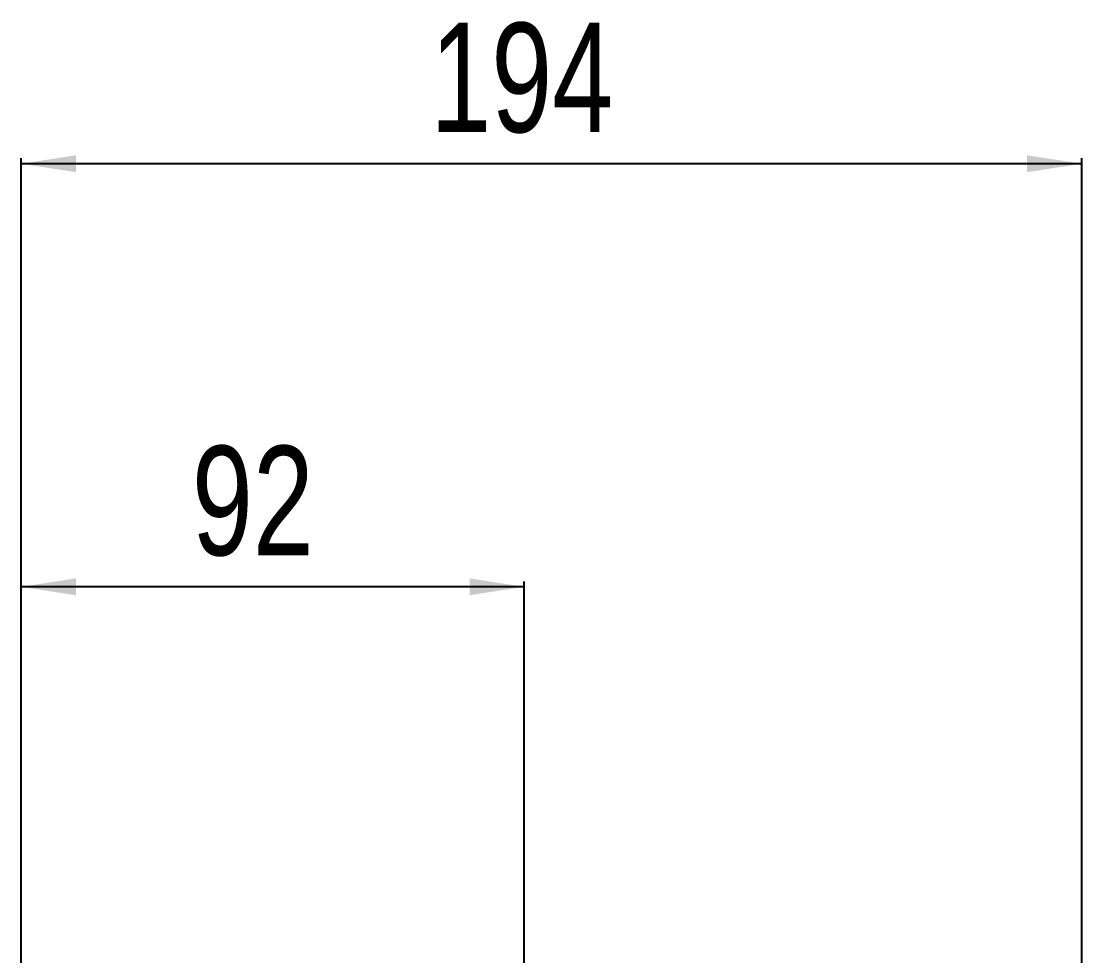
# Model space of a CAD drawing. Header units: millimetres. Extents: x -438 to 1333, y -270 to 576.
# Drawn here: x -203.4 to -9.4, y 365.9 to 536.9 of the extents above; entities that cross this region are included whole.
import ezdxf

# ---------------------------------------------------------------- set-up
doc = ezdxf.new("R2010")
doc.units = ezdxf.units.MM
doc.layers.add('FORMAT', color=7, linetype='Continuous')
doc.styles.add('SLDTEXTSTYLE0', font='TXT', dxfattribs={"width": 0.75})
doc.dimstyles.new('SLDDIMSTYLE0', dxfattribs={"dimtxt": 20, "dimasz": 10, "dimexe": 0, "dimexo": 0.0625, "dimgap": 5, "dimtad": 2, "dimdec": 1, "dimrnd": 1e-09, "dimzin": 12, "dimdsep": 46, "dimtxsty": 'SLDTEXTSTYLE0', "dimsah": 1, "dimcen": 0.09, "dimadec": 0, "dimazin": 3, "dimtfac": 1, "dimtofl": 0, "dimtmove": 0, "dimatfit": 3, "dimfxl": 0, "dimfrac": 2, "dimtolj": 1, "dimtzin": 12, "dimarcsym": 0})

# ---------------------------------------------------------------- blocks, each defined once
blk = doc.blocks.new('_D')
at = {"layer": 'FORMAT'}
for p, q in [((-203.42, 288.93), (-203.42, 434.45)), ((-111.42, 433.45), (-203.42, 433.45)), ((-111.42, 288.93), (-111.42, 434.45))]:
    blk.add_line(p, q, dxfattribs=at)
for points in [[(-203.42, 433.45), (-193.42, 431.91), (-193.42, 434.99)], [(-111.42, 433.45), (-121.42, 434.99), (-121.42, 431.91)]]:
    blk.add_solid(points, dxfattribs=at)
at = {"layer": 'FORMAT', "insert": (-172.2, 459.23), "char_height": 20, "attachment_point": 1, "style": 'SLDTEXTSTYLE0'}
blk.add_mtext('92', dxfattribs=at)
blk = doc.blocks.new('_D_3')
at = {"layer": 'FORMAT'}
for p, q in [((-203.42, 288.93), (-203.42, 511.86)), ((-9.42, 510.86), (-203.42, 510.86)), ((-9.42, 288.93), (-9.42, 511.86))]:
    blk.add_line(p, q, dxfattribs=at)
for points in [[(-203.42, 510.86), (-193.42, 509.32), (-193.42, 512.4)], [(-9.42, 510.86), (-19.42, 512.4), (-19.42, 509.32)]]:
    blk.add_solid(points, dxfattribs=at)
at = {"layer": 'FORMAT', "insert": (-128.59, 536.64), "char_height": 20, "attachment_point": 1, "style": 'SLDTEXTSTYLE0'}
blk.add_mtext('194', dxfattribs=at)

msp = doc.modelspace()

# ---------------------------------------------------------------- dimensions: what is measured, and where the dimension line sits
at = {"layer": 'FORMAT'}
for base, p1, picture, middle in [((-203.42, 510.86), (-9.42, 288.92), '_D_3', (-106.42, 510.86)), ((-203.42, 433.45), (-111.42, 288.92), '_D', (-157.42, 433.45))]:
    dim = msp.add_linear_dim(base=base, p1=p1, p2=(-203.42, 288.92), dimstyle='SLDDIMSTYLE0', dxfattribs=at)
    dim.commit()
    dim.dimension.update_dxf_attribs({"geometry": picture, "text_midpoint": middle, "dimtype": 160})

doc.saveas('drawing.dxf')
